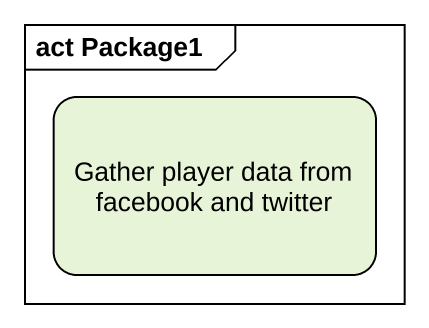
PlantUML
@startuml
mainframe act Package1
hide empty description
state "Gather player data from facebook and twitter" as Gather_player_data_from
@enduml
